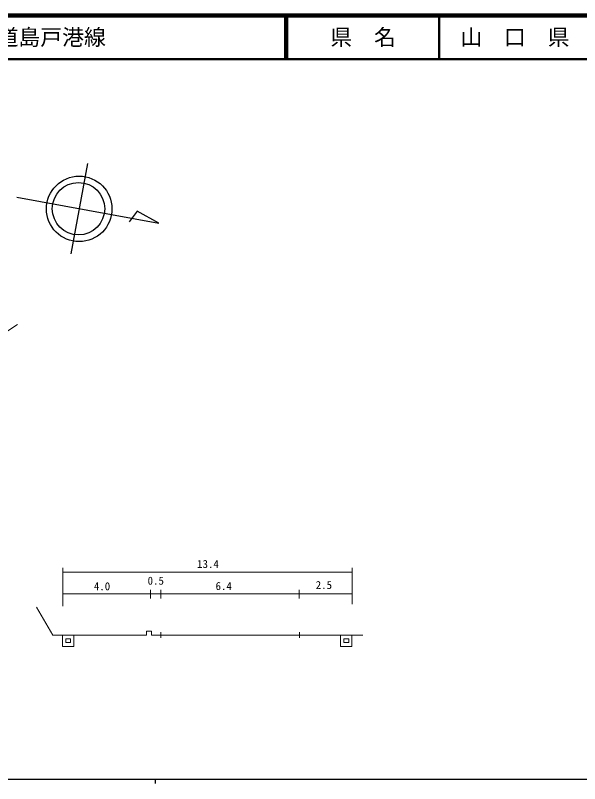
# Model space of a CAD drawing. Units: millimetres, scale not verified. Extents: x 40000 to 680000, y 20000 to 380000.
# Drawn here: x 236031 to 365183, y 204000 to 380000 of the extents above; entities that cross this region are included whole.
import ezdxf
from ezdxf.enums import TextEntityAlignment as Align

# ---------------------------------------------------------------- set-up
doc = ezdxf.new("R2010")
doc.units = ezdxf.units.MM
doc.header["$LTSCALE"] = 1000
for name, color, linetype, lineweight in [('M-BGD', 7, 'Continuous', 13), ('M-STR-HTXT', 7, 'Continuous', 13), ('M-STR-STRC', 7, 'Continuous', 25), ('M-TTL', 2, 'Continuous', 140), ('M-TTL-BAND', 7, 'Continuous', 25), ('M-TTL-LINE', 7, 'Continuous', 50)]:
    doc.layers.add(name, color=color, linetype=linetype, lineweight=lineweight)
doc.layers.add('M-TTL-TXT', color=7, linetype='Continuous')
doc.styles.add('ＭＳ ゴシック', font='')
doc.styles.get('ＭＳ ゴシック').set_extended_font_data('MS Gothic')

msp = doc.modelspace()

# ---------------------------------------------------------------- linework, layer by layer
at = {"layer": 'M-BGD'}
msp.add_line((226047, 302425), (236550, 309214), dxfattribs=at)
at = {"layer": 'M-STR-HTXT'}
for p, q in [((246870, 253407), (246870, 244669)), ((313137, 252407), (246870, 252407)), ((313137, 245081), (313137, 253407)), ((266980, 248388), (266980, 246397)), ((269293, 248388), (269293, 246397)), ((300952, 248388), (300952, 246397)), ((246870, 247518), (313137, 247518)), ((240829, 244457), (244572, 238045)), ((244572, 238045), (266057, 238045)), ((246835, 238045), (246835, 235448)), ((249438, 235448), (249438, 238045)), ((266057, 238045), (266057, 238946)), ((266057, 238946), (267174, 238946)), ((267174, 238045), (267174, 238946)), ((267174, 238045), (315575, 238045)), ((269323, 238669), (269323, 237377)), ((301082, 238669), (301082, 237377)), ((310470, 238045), (310470, 235448)), ((313073, 235448), (313073, 238045)), ((247589, 237151), (247589, 236341)), ((247589, 237151), (248684, 237151)), ((247589, 236341), (248684, 236341)), ((248684, 237151), (248684, 236341)), ((311224, 237151), (311224, 236341)), ((311224, 237151), (312319, 237151)), ((311224, 236341), (312319, 236341)), ((312319, 237151), (312319, 236341)), ((246835, 235448), (249438, 235448)), ((310470, 235448), (313073, 235448))]:
    msp.add_line(p, q, dxfattribs=at)
at = {"layer": 'M-STR-STRC'}
for p, q in [((252541, 346043), (248746, 325388)), ((236382, 338335), (268868, 332368)), ((263911, 335114), (262102, 332720)), ((268868, 332368), (263911, 335114))]:
    msp.add_line(p, q, dxfattribs=at)
for centre, radius in [((250636, 335674), 7500), ((250482, 335711), 6000)]:
    msp.add_circle(centre, radius, dxfattribs=at)
at = {"layer": 'M-TTL'}
msp.add_line((680000, 380000), (40000, 380000), dxfattribs=at)
at = {"layer": 'M-TTL-BAND'}
for p, q in [((40000, 205000), (579000, 205000)), ((268000, 205000), (268000, 204000))]:
    msp.add_line(p, q, dxfattribs=at)
at = {"layer": 'M-TTL-LINE'}
for p, q in [((297750, 380000), (297750, 370000)), ((298250, 380000), (298250, 370000)), ((333000, 380000), (333000, 370000)), ((40000, 370000), (680000, 370000))]:
    msp.add_line(p, q, dxfattribs=at)

# ---------------------------------------------------------------- texts
at = {"layer": 'M-STR-HTXT', "style": 'ＭＳ ゴシック'}
for s, p in [('13.4', (280120, 254321)), ('4.0', (255865, 249215)), ('0.5', (268167, 250492)), ('6.4', (283718, 249273)), ('2.5', (306638, 249505))]:
    msp.add_text(s, height=1833, dxfattribs=at).set_placement(p, align=Align.MIDDLE_CENTER)
at = {"layer": 'M-TTL-TXT', "style": 'ＭＳ ゴシック'}
msp.add_text('一般県道島戸港線', height=3666, dxfattribs=at).set_placement((216734, 375000), align=Align.MIDDLE_LEFT)
for s, p in [('県\u3000名', (315625, 375000)), ('山\u3000口\u3000県', (350375, 375000))]:
    msp.add_text(s, height=3666, dxfattribs=at).set_placement(p, align=Align.MIDDLE_CENTER)

doc.saveas('drawing.dxf')
